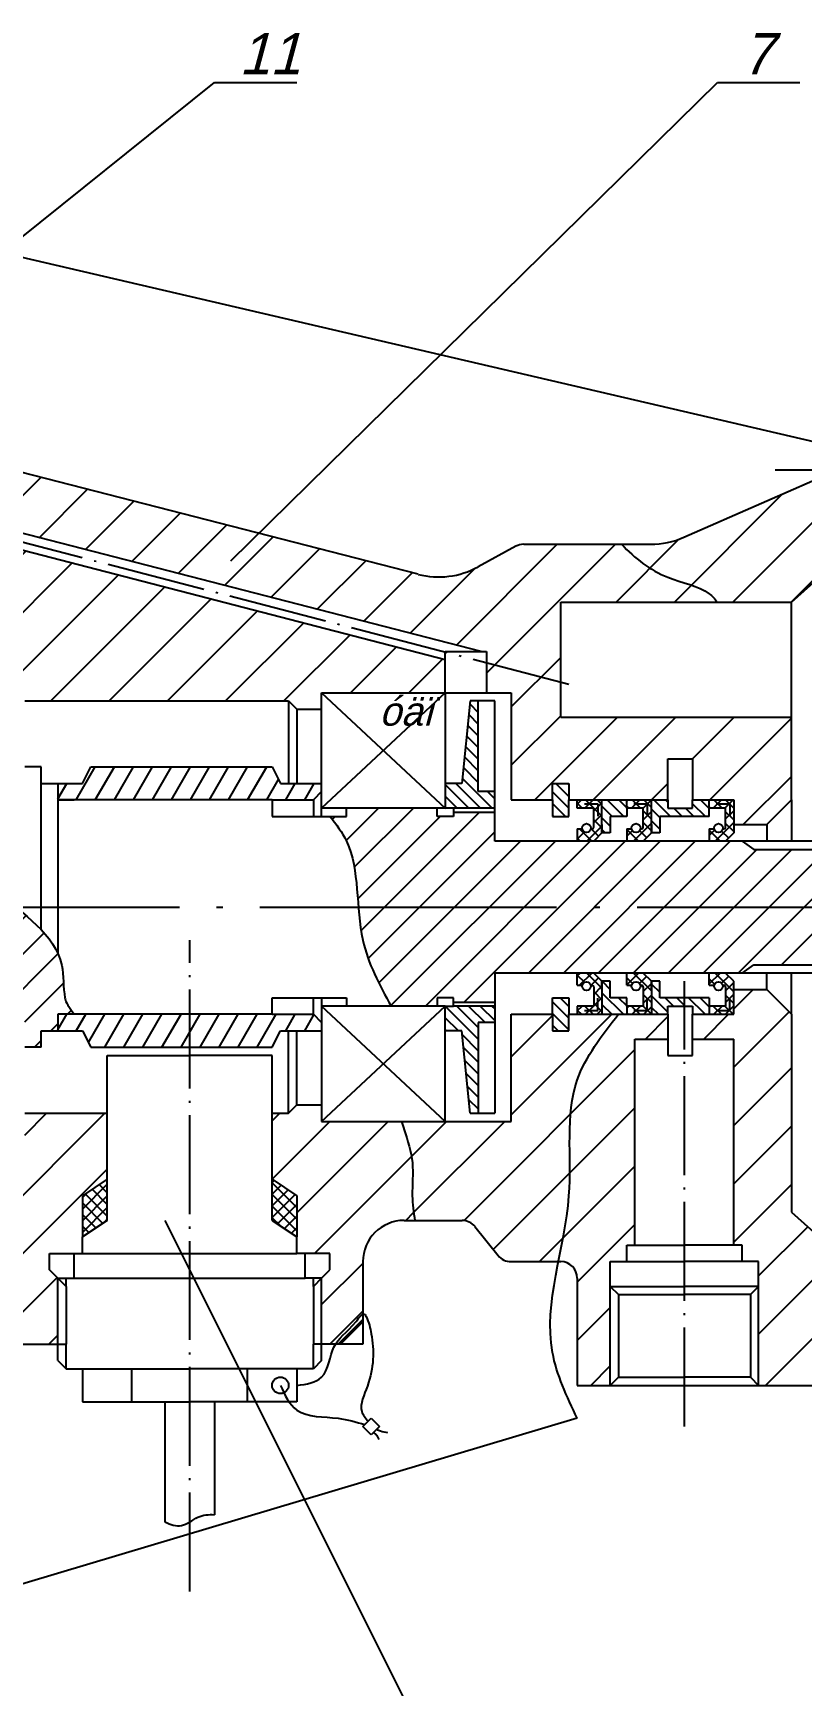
# Model space of a CAD drawing. Extents: x -1 to 839, y 2 to 596.
# Drawn here: x 258 to 351.3, y 205.5 to 406 of the extents above; entities that cross this region are included whole.
import ezdxf

# ---------------------------------------------------------------- set-up
doc = ezdxf.new("R2010")
doc.units = 0
doc.header["$MEASUREMENT"] = 0
doc.linetypes.add('ACAD_ISO04W100', pattern=[30.5, 24, -3, 0.5, -3])
doc.layers.get('0').update_dxf_attribs({"linetype": 'CONTINUOUS'})
doc.styles.add('CYRWIN', font='cyrwin.shx', dxfattribs={"oblique": 15, "height": 5})
pattern_1 = [(45, (20, 0), (-3.535534, 3.535534), [])]
pattern_2 = [(315, (0, 0), (0.7071068, 0.7071068), [])]

msp = doc.modelspace()

# ---------------------------------------------------------------- hatches: boundary and pattern name
at = {"linetype": 'ByBlock'}
h = msp.add_hatch(dxfattribs=at)
h.set_pattern_fill('U', color=5, scale=5, angle=45, style=0, pattern_type=0)
h.set_pattern_definition(pattern_1)
edge = h.paths.add_edge_path()
edge.add_line((229.78, 353.67), (229.4, 352.35))
edge.add_line((229.4, 352.35), (312.35, 331))
edge.add_line((312.35, 331), (313, 331))
edge.add_line((313, 331), (313, 329.6))
edge.add_line((313, 329.6), (322, 327.26))
edge.add_line((322, 327.26), (322, 337))
edge.add_line((322, 337), (350, 337))
edge.add_line((350, 337), (360, 346))
edge.add_line((360, 346), (374, 346))
edge.add_line((374, 346), (374, 349))
edge.add_line((374, 349), (363, 349))
edge.add_line((363, 349), (361, 349))
edge.add_line((361, 349), (361, 351))
edge.add_line((361, 351), (356, 351))
edge.add_line((356, 351), (354.44, 352.56))
edge.add_line((354.44, 352.56), (336.92, 344.85))
edge.add_arc((332.9, 354), 10, 270, 293.7495, ccw=False)
edge.add_line((332.9, 344), (317.51, 344))
edge.add_arc((317.51, 342), 2, 90, 118.6105)
edge.add_line((316.55, 343.76), (311.98, 341.26))
edge.add_arc((307.19, 350.04), 10, 255.564, 298.6105, ccw=False)
edge.add_line((304.7, 340.36), (239.24, 357.2))
edge.add_arc((240.49, 362.05), 5, 191.3099, 255.564, ccw=False)
edge.add_line((235.59, 361.07), (233.8, 369.98))
edge.add_arc((228.9, 369), 5, 11.3099, 64.583)
edge.add_spline(control_points=[(231.05, 373.52), (230.73, 372.99), (229.43, 371.1), (226.53, 368.55), (226.39, 363.37), (224.19, 361.03), (222.84, 359.77)], knot_values=[1.084873, 1.084873, 1.084873, 1.084873, 2.90959, 7.90959, 12.032696, 17.350947, 17.350947, 17.350947, 17.350947], degree=3, periodic=0)
edge.add_line((222.84, 359.77), (223.55, 355.29))
edge.add_line((223.55, 355.29), (229.78, 353.67))
h.paths.add_polyline_path([(374, 357), (374, 361), (362.69, 361, 0.366629), (360.72, 359.33), (360.44, 357.67, -0.152902), (359.09, 355), (361, 355), (361, 357), (363, 357)], flags=17)
h.paths.add_polyline_path([(228.86, 350.48), (228.47, 349.14), (224.37, 350.2), (225.93, 340.45), (230.13, 340.45), (230.13, 340.44), (232.45, 340.45), (233, 341), (234, 341), (234, 329.59), (240.59, 329.59), (241, 330), (243, 330), (243, 328), (257, 328), (257, 325), (289, 325), (290, 324), (293, 324), (293, 326), (308, 326), (308, 330)])
h.paths.add_polyline_path([(323, 315), (323, 313), (335, 313), (335, 318), (338, 318), (338, 313), (343, 313), (343, 310), (347, 310), (350, 313), (350, 323), (322, 323), (322, 327.26), (313, 329.6), (313, 326), (316, 326), (316, 313), (321, 313), (321, 315)])
edge = h.paths.add_edge_path()
edge.add_line((308, 274), (302.67, 274))
edge.add_spline(control_points=[(302.67, 274), (302.78, 273.67), (303.32, 272.03), (304.29, 269.07), (303.86, 265.31), (304.13, 262.99), (304.32, 262)], knot_values=[2.111841, 2.111841, 2.111841, 2.111841, 3.162278, 7.285383, 11.285383, 14.320433, 14.320433, 14.320433, 14.320433], degree=3, periodic=0)
edge.add_line((304.32, 262), (310.04, 262))
edge.add_arc((310.04, 260), 2, 38.6598, 90, ccw=False)
edge.add_line((311.6, 261.25), (314.4, 257.75))
edge.add_arc((315.96, 259), 2, 218.6598, 270)
edge.add_line((315.96, 257), (321.72, 257))
edge.add_spline(control_points=[(321.72, 257), (322.24, 259.63), (323.81, 267.06), (321.99, 278.04), (326.99, 284.43), (329, 287)], knot_values=[19.785352, 19.785352, 19.785352, 19.785352, 27.648977, 41.684646, 51.118627, 51.118627, 51.118627, 51.118627], degree=3, periodic=0)
edge.add_line((329, 287), (323, 287))
edge.add_line((323, 287), (323, 285))
edge.add_line((323, 285), (321, 285))
edge.add_line((321, 285), (321, 287))
edge.add_line((321, 287), (316, 287))
edge.add_line((316, 287), (316, 274))
edge.add_line((316, 274), (308, 274))
edge = h.paths.add_edge_path()
edge.add_spline(control_points=[(329, 287), (326.99, 284.43), (321.99, 278.04), (323.81, 267.06), (322.24, 259.63), (321.72, 257)], knot_values=[19.785352, 19.785352, 19.785352, 19.785352, 29.219333, 43.255002, 51.118627, 51.118627, 51.118627, 51.118627], degree=3, periodic=0)
edge.add_line((321.72, 257), (322, 257))
edge.add_arc((322, 255), 2, 0, 90, ccw=False)
edge.add_line((324, 255), (324, 242))
edge.add_line((324, 242), (328, 242))
edge.add_line((328, 242), (328, 254))
edge.add_line((328, 254), (328, 257))
edge.add_line((328, 257), (330, 257))
edge.add_line((330, 257), (330, 259))
edge.add_line((330, 259), (331, 259))
edge.add_line((331, 259), (331, 284))
edge.add_line((331, 284), (335, 284))
edge.add_line((335, 284), (335, 287))
edge.add_line((335, 287), (329, 287))
edge = h.paths.add_edge_path()
edge.add_line((343, 259), (344, 259))
edge.add_line((344, 259), (344, 257))
edge.add_line((344, 257), (346, 257))
edge.add_line((346, 257), (346, 254))
edge.add_line((346, 254), (346, 242))
edge.add_line((346, 242), (357.08, 242))
edge.add_spline(control_points=[(357.08, 242), (357.03, 242.33), (356.84, 244.65), (360, 248.55), (356, 252.38), (355.32, 255.35), (356.47, 257.18)], knot_values=[0.825187, 0.825187, 0.825187, 0.825187, 1.827978, 7.827978, 11.433529, 16.932898, 16.932898, 16.932898, 16.932898], degree=3, periodic=0)
edge.add_line((356.47, 257.18), (350, 263))
edge.add_line((350, 263), (350, 287))
edge.add_line((350, 287), (347, 290))
edge.add_line((347, 290), (343, 290))
edge.add_line((343, 290), (343, 287))
edge.add_line((343, 287), (338, 287))
edge.add_line((338, 287), (338, 284))
edge.add_line((338, 284), (343, 284))
edge.add_line((343, 284), (343, 259))
edge = h.paths.add_edge_path()
edge.add_line((360, 254), (356.47, 257.18))
edge.add_spline(control_points=[(356.47, 257.18), (355.32, 255.35), (356, 252.38), (359.25, 249.26), (358.35, 247), (357.9, 245.91)], knot_values=[0.825187, 0.825187, 0.825187, 0.825187, 6.324555, 9.930107, 13.111722, 13.111722, 13.111722, 13.111722], degree=3, periodic=0)
edge.add_arc((355.51, 241.51), 5, 44.2355, 61.4954, ccw=False)
edge.add_line((359.09, 245), (374, 245))
edge.add_line((374, 245), (374, 254))
edge.add_line((374, 254), (360, 254))
h = msp.add_hatch(dxfattribs=at)
h.set_pattern_fill('U', color=5, angle=315, style=0, pattern_type=0)
h.set_pattern_definition([(315, (-220, 0), (0.7071068, 0.7071068), [])])
h.paths.add_polyline_path([(312, 314), (312, 325), (311, 325), (310, 315), (308, 315), (308, 312), (309, 312), (314, 312), (314, 314)])
h.paths.add_polyline_path([(309, 288), (308, 288), (308, 285), (310, 285), (311, 275), (312, 275), (312, 286), (314, 286), (314, 288)])
h = msp.add_hatch(dxfattribs=at)
h.set_pattern_fill('U', color=5, scale=2, angle=60, style=0, pattern_type=0)
h.set_pattern_definition([(60, (-220, 0), (-1.732051, 1), [])])
h.paths.add_polyline_path([(287, 283), (288, 285), (293, 285), (293, 286), (292, 287), (287, 287), (261, 287), (261, 285), (264, 285), (265, 283)])
h.paths.add_polyline_path([(287, 313), (292, 313), (293, 314), (293, 315), (288, 315), (287, 317), (265, 317), (264, 315), (261, 315), (261, 313)])
h = msp.add_hatch(dxfattribs=at)
h.set_pattern_fill('U', color=5, angle=315, style=0, pattern_type=0)
h.set_pattern_definition(pattern_2)
h.paths.add_polyline_path([(323, 287), (323, 289), (321, 289), (321, 287), (321, 285), (323, 285)])
h.paths.add_polyline_path([(323, 313), (323, 315), (321, 315), (321, 313), (321, 311), (323, 311)])
h = msp.add_hatch(dxfattribs=at)
h.set_pattern_fill('U', color=5, scale=3, angle=45, style=0, pattern_type=0)
h.set_pattern_definition([(45, (-220, 0), (-2.12132, 2.12132), [])])
edge = h.paths.add_edge_path()
edge.add_line((358, 300), (359, 301))
edge.add_line((359, 301), (361, 301))
edge.add_line((361, 301), (364, 304))
edge.add_line((364, 304), (364, 307))
edge.add_line((364, 307), (345.4, 307))
edge.add_line((345.4, 307), (344, 308))
edge.add_line((344, 308), (314, 308))
edge.add_line((314, 308), (314, 311.53))
edge.add_line((314, 311.53), (309, 311.53))
edge.add_line((309, 311.53), (309, 311))
edge.add_line((309, 311), (307, 311))
edge.add_line((307, 311), (307, 312))
edge.add_line((307, 312), (296, 312))
edge.add_line((296, 312), (296, 311))
edge.add_line((296, 311), (293.97, 311))
edge.add_spline(control_points=[(293.97, 311), (294.79, 310.06), (297.06, 306.89), (297.24, 302.8), (297.47, 300)], knot_values=[4.101746, 4.101746, 4.101746, 4.101746, 7.81025, 16.014763, 16.014763, 16.014763, 16.014763], degree=3, periodic=0)
edge.add_line((297.47, 300), (358, 300))
edge = h.paths.add_edge_path()
edge.add_spline(control_points=[(297.47, 300), (297.58, 298.65), (298.01, 294.33), (299.99, 290.56), (301.43, 288)], knot_values=[16.014763, 16.014763, 16.014763, 16.014763, 19.975775, 28.688668, 28.688668, 28.688668, 28.688668], degree=3, periodic=0)
edge.add_line((301.43, 288), (307, 288))
edge.add_line((307, 288), (307, 289))
edge.add_line((307, 289), (309, 289))
edge.add_line((309, 289), (309, 288.47))
edge.add_line((309, 288.47), (314, 288.47))
edge.add_line((314, 288.47), (314, 292))
edge.add_line((314, 292), (344, 292))
edge.add_line((344, 292), (345.4, 293))
edge.add_line((345.4, 293), (364, 293))
edge.add_line((364, 293), (364, 296))
edge.add_line((364, 296), (361, 299))
edge.add_line((361, 299), (359, 299))
edge.add_line((359, 299), (358, 300))
edge.add_line((358, 300), (297.47, 300))
edge = h.paths.add_edge_path()
edge.add_spline(control_points=[(255.92, 300), (255.14, 300.65), (252.29, 302.99), (248.93, 307.04), (247.87, 311.24), (247.56, 313)], knot_values=[3.937179, 3.937179, 3.937179, 3.937179, 6.949525, 14.759774, 20.04214, 20.04214, 20.04214, 20.04214], degree=3, periodic=0)
edge.add_line((247.56, 313), (243, 313))
edge.add_line((243, 313), (243, 312))
edge.add_line((243, 312), (241, 312))
edge.add_line((241, 312), (241, 313))
edge.add_line((241, 313), (235, 313))
edge.add_line((235, 313), (235, 311))
edge.add_line((235, 311), (217, 311))
edge.add_line((217, 311), (217, 308))
edge.add_line((217, 308), (193, 308))
edge.add_line((193, 308), (193, 307))
edge.add_line((193, 307), (158.67, 304.81))
edge.add_line((158.67, 304.81), (157.99, 305))
edge.add_line((157.99, 305), (144, 305))
edge.add_line((144, 305), (144, 304))
edge.add_line((144, 304), (142, 304))
edge.add_line((142, 304), (141.49, 304.51))
edge.add_line((141.49, 304.51), (133, 304.51))
edge.add_line((133, 304.51), (133, 303))
edge.add_line((133, 303), (134, 302))
edge.add_line((134, 302), (187, 302))
edge.add_line((187, 302), (189, 300))
edge.add_line((189, 300), (255.92, 300))
edge = h.paths.add_edge_path()
edge.add_line((189, 300), (187, 298))
edge.add_line((187, 298), (134, 298))
edge.add_line((134, 298), (133, 297))
edge.add_line((133, 297), (133, 295.49))
edge.add_line((133, 295.49), (141.49, 295.49))
edge.add_line((141.49, 295.49), (142, 296))
edge.add_line((142, 296), (144, 296))
edge.add_line((144, 296), (144, 295))
edge.add_line((144, 295), (145, 295))
edge.add_line((145, 295), (157.99, 295))
edge.add_line((157.99, 295), (158.67, 295.19))
edge.add_line((158.67, 295.19), (193, 293))
edge.add_line((193, 293), (193, 292))
edge.add_line((193, 292), (217, 292))
edge.add_line((217, 292), (217, 289))
edge.add_line((217, 289), (235, 289))
edge.add_line((235, 289), (235, 287))
edge.add_line((235, 287), (241, 287))
edge.add_line((241, 287), (241, 288))
edge.add_line((241, 288), (243, 288))
edge.add_line((243, 288), (243, 287))
edge.add_line((243, 287), (257, 287))
edge.add_line((257, 287), (257, 283))
edge.add_line((257, 283), (259, 283))
edge.add_line((259, 283), (259, 285))
edge.add_line((259, 285), (261, 285))
edge.add_line((261, 285), (261, 287))
edge.add_line((261, 287), (263, 287))
edge.add_spline(control_points=[(263, 287), (262, 288.32), (261.62, 289.92), (261.94, 294.98), (258.45, 297.91), (255.92, 300)], knot_values=[20.04214, 20.04214, 20.04214, 20.04214, 21.123021, 25.246126, 34.961702, 34.961702, 34.961702, 34.961702], degree=3, periodic=0)
edge.add_line((255.92, 300), (189, 300))
h = msp.add_hatch(dxfattribs=at)
h.set_pattern_fill('U', color=5, angle=315, style=0, double=1, pattern_type=0)
h.set_pattern_definition([(315, (20, 0), (0.7071068, 0.7071068), []), (45, (20, 0), (-0.7071068, 0.7071068), [])])
h.paths.add_polyline_path([(327, 310), (327, 313), (324, 313), (324, 312), (326, 312), (326, 309.68, -0.414214), (325.8, 309.48), (325.65, 309.48, -0.816587), (324.61, 309.48), (324, 309.48), (324, 308), (326, 308), (327, 309)])
h.paths.add_polyline_path([(333, 309), (333, 310), (333, 313), (330, 313), (330, 312), (332, 312), (332, 309.68, -0.414214), (331.8, 309.48), (331.65, 309.48, -0.816587), (330.61, 309.48), (330, 309.48), (330, 308), (332, 308)])
h.paths.add_polyline_path([(343, 309), (343, 310), (343, 313), (340, 313), (340, 312), (342, 312), (342, 309.68, -0.414214), (341.8, 309.48), (341.65, 309.48, -0.816587), (340.61, 309.48), (340, 309.48), (340, 308), (342, 308)])
h = msp.add_hatch(dxfattribs=at)
h.set_pattern_fill('U', color=5, angle=315, style=0, pattern_type=0)
h.set_pattern_definition(pattern_2)
h.paths.add_polyline_path([(330, 312), (330, 313), (327, 313), (327, 309), (328, 309), (328, 311), (330, 311)])
h.paths.add_polyline_path([(330, 288), (330, 289), (328, 289), (328, 291), (327, 291), (327, 290), (327, 287), (330, 287)])
h.paths.add_polyline_path([(340, 288), (340, 289), (337, 289), (337, 288), (338, 288), (338, 287), (340, 287)])
h.paths.add_polyline_path([(337, 288), (337, 289), (334, 289), (334, 291), (333, 291), (333, 287), (335, 287), (335, 288)])
h.paths.add_polyline_path([(335, 312), (335, 313), (333, 313), (333, 309), (334, 309), (334, 311), (340, 311), (340, 312), (340, 313), (338, 313), (338, 312)])
h = msp.add_hatch(dxfattribs=at)
h.set_pattern_fill('U', color=5, angle=315, style=0, double=1, pattern_type=0)
h.set_pattern_definition([(45, (20, 600), (0.7071068, -0.7071068), []), (315, (20, 600), (-0.7071068, -0.7071068), [])])
h.paths.add_polyline_path([(327, 290), (327, 287), (324, 287), (324, 288), (326, 288), (326, 290.32, 0.414214), (325.8, 290.52), (325.65, 290.52, 0.816587), (324.61, 290.52), (324, 290.52), (324, 292), (326, 292), (327, 291)])
h.paths.add_polyline_path([(333, 291), (333, 290), (333, 287), (330, 287), (330, 288), (332, 288), (332, 290.32, 0.414214), (331.8, 290.52), (331.65, 290.52, 0.816587), (330.61, 290.52), (330, 290.52), (330, 292), (332, 292)])
h.paths.add_polyline_path([(343, 291), (343, 290), (343, 287), (340, 287), (340, 288), (342, 288), (342, 290.32, 0.414214), (341.8, 290.52), (341.65, 290.52, 0.816587), (340.61, 290.52), (340, 290.52), (340, 292), (342, 292)])
h = msp.add_hatch(dxfattribs=at)
h.set_pattern_fill('U', color=5, scale=5, angle=45, style=0, pattern_type=0)
h.set_pattern_definition(pattern_1)
edge = h.paths.add_edge_path()
edge.add_line((264, 265), (267, 267))
edge.add_line((267, 267), (267, 275))
edge.add_line((267, 275), (257, 275))
edge.add_line((257, 275), (257, 272))
edge.add_line((257, 272), (251.5, 272))
edge.add_spline(control_points=[(251.5, 272), (252.66, 269.68), (254.3, 266.08), (254.07, 262.42), (253.83, 261.12)], knot_values=[1.071873, 1.071873, 1.071873, 1.071873, 8.544004, 12.6348, 12.6348, 12.6348, 12.6348], degree=3, periodic=0)
edge.add_arc((251, 257), 5, 0, 55.5587, ccw=False)
edge.add_line((256, 257), (256, 247))
edge.add_line((256, 247), (261, 247))
edge.add_line((261, 247), (261, 255))
edge.add_line((261, 255), (260, 256))
edge.add_line((260, 256), (260, 258))
edge.add_line((260, 258), (264, 258))
edge.add_line((264, 258), (264, 260))
edge.add_line((264, 260), (264, 265))
edge = h.paths.add_edge_path()
edge.add_line((290, 265), (290, 260))
edge.add_line((290, 260), (290, 258))
edge.add_line((290, 258), (294, 258))
edge.add_line((294, 258), (294, 256))
edge.add_line((294, 256), (293, 255))
edge.add_line((293, 255), (293, 247))
edge.add_line((293, 247), (294, 247))
edge.add_line((294, 247), (298, 251))
edge.add_line((298, 251), (298, 257))
edge.add_arc((303, 257), 5, 90, 180, ccw=False)
edge.add_line((303, 262), (304.32, 262))
edge.add_spline(control_points=[(304.32, 262), (304.13, 262.99), (303.86, 265.31), (304.29, 269.07), (303.32, 272.03), (302.78, 273.67), (302.67, 274)], knot_values=[2.111841, 2.111841, 2.111841, 2.111841, 5.14689, 9.14689, 13.269996, 14.320433, 14.320433, 14.320433, 14.320433], degree=3, periodic=0)
edge.add_line((302.67, 274), (293, 274))
edge.add_line((293, 274), (293, 276))
edge.add_line((293, 276), (290, 276))
edge.add_line((290, 276), (289, 275))
edge.add_line((289, 275), (287, 275))
edge.add_line((287, 275), (287, 267))
edge.add_line((287, 267), (290, 265))
h.paths.add_polyline_path([(298, 247), (298, 250), (295, 247)], flags=17)
h = msp.add_hatch(dxfattribs=at)
h.set_pattern_fill('U', color=5, angle=45, style=0, double=1, pattern_type=0)
h.set_pattern_definition([(45, (-220, 0), (-0.7071068, 0.7071068), []), (135, (-220, 0), (-0.7071068, -0.7071068), [])])
h.paths.add_polyline_path([(267, 267), (264, 265), (264, 260), (267, 262)])
h.paths.add_polyline_path([(290, 265), (287, 267), (287, 262), (290, 260)])

# ---------------------------------------------------------------- linework, layer by layer
at = {"color": 5, "linetype": 'ByBlock'}
for p, q in [((214, 347), (280, 400)), ((280, 400), (290, 400)), ((282, 342), (341, 400)), ((341, 400), (351, 400)), ((274, 262), (310, 190))]:
    msp.add_line(p, q, dxfattribs=at)
at = {"color": 7, "linetype": 'ByBlock'}
for p, q in [((233.27, 384.25), (359, 355)), ((304.7, 340.36), (239.24, 357.2)), ((336.92, 344.85), (357.53, 353.91)), ((312.35, 331), (229.4, 352.35)), ((308, 330), (228.86, 350.48)), ((350, 337), (360, 346)), ((316.55, 343.76), (311.98, 341.26)), ((317.51, 344), (332.9, 344)), ((322, 323), (322, 337)), ((322, 337), (350, 337)), ((350, 313), (350, 337)), ((308, 326), (308, 331)), ((308, 331), (313, 331)), ((313, 331), (313, 326)), ((257, 325), (289, 325)), ((289, 325), (290, 324)), ((289, 325), (289, 315)), ((293, 311), (293, 326)), ((293, 326), (308, 326)), ((293, 326), (308, 312)), ((308, 326), (293, 312)), ((308, 326), (308, 312)), ((308, 326), (313, 326)), ((311, 325), (310, 315)), ((314, 325), (311, 325)), ((312, 314), (312, 325)), ((313, 326), (316, 326)), ((314, 312), (314, 325)), ((316, 326), (316, 313)), ((290, 324), (293, 324)), ((290, 324), (290, 315)), ((350, 323), (322, 323)), ((259, 317), (257, 317)), ((259, 297.25), (259, 317)), ((264, 315), (265, 317)), ((265, 317), (287, 317)), ((287, 317), (288, 315)), ((335, 313), (335, 318)), ((335, 318), (338, 318)), ((338, 318), (338, 313)), ((259, 315), (261, 315)), ((261, 315), (261, 294.41)), ((261, 315), (264, 315)), ((288, 315), (293, 315)), ((310, 315), (308, 315)), ((321, 313), (321, 315)), ((321, 315), (323, 315)), ((323, 315), (323, 313)), ((261, 313), (263, 313)), ((287, 313), (261, 313)), ((287, 313), (287, 311)), ((287, 313), (292, 313)), ((293, 314), (292, 313)), ((292, 313), (292, 311)), ((314, 314), (312, 314)), ((316, 313), (321, 313)), ((321, 313), (321, 311)), ((323, 313), (335, 313)), ((323, 311), (323, 313)), ((324, 312), (324, 313)), ((327, 309), (327, 313)), ((330, 312), (330, 313)), ((333, 309), (333, 313)), ((335, 313), (335, 312)), ((338, 313), (343, 313)), ((338, 312), (338, 313)), ((340, 312), (340, 313)), ((343, 313), (343, 310)), ((347, 310), (350, 313)), ((350, 313), (350, 308)), ((287, 311), (296, 311)), ((307, 312), (293, 312)), ((308, 312), (293, 312)), ((296, 311), (296, 312)), ((307, 311), (307, 312)), ((309, 311), (307, 311)), ((309, 312), (308, 312)), ((314, 312), (309, 312)), ((309, 312), (309, 311)), ((314, 308), (314, 312)), ((321, 311), (323, 311)), ((326, 312), (324, 312)), ((326, 309.68), (326, 312)), ((330, 311), (328, 311)), ((328, 311), (328, 309)), ((332, 312), (330, 312)), ((330, 312), (330, 311)), ((332, 309.68), (332, 312)), ((340, 311), (334, 311)), ((334, 311), (334, 309)), ((335, 312), (338, 312)), ((342, 312), (340, 312)), ((340, 311), (340, 312)), ((342, 309.68), (342, 312)), ((324, 309.48), (324.61, 309.48)), ((324, 309.48), (324, 308)), ((325.65, 309.48), (325.8, 309.48)), ((327, 309), (326, 308)), ((327, 310), (327, 309)), ((328, 309), (327, 309)), ((330, 309.48), (330.61, 309.48)), ((330, 309.48), (330, 308)), ((331.65, 309.48), (331.8, 309.48)), ((333, 309), (332, 308)), ((333, 310), (333, 309)), ((334, 309), (333, 309)), ((340, 309.48), (340, 308)), ((340, 309.48), (340.61, 309.48)), ((341.65, 309.48), (341.8, 309.48)), ((343, 309), (342, 308)), ((343, 310), (347, 310)), ((343, 310), (343, 309)), ((347, 310), (347, 308)), ((364, 308), (314, 308)), ((364, 292), (314, 292)), ((314, 292), (314, 288)), ((324, 290.52), (324, 292)), ((327, 291), (326, 292)), ((327, 291), (327, 287)), ((327, 290), (327, 291)), ((328, 291), (327, 291)), ((328, 289), (328, 291)), ((330, 290.52), (330, 292)), ((333, 291), (332, 292)), ((333, 290), (333, 291)), ((333, 291), (333, 287)), ((334, 291), (333, 291)), ((334, 289), (334, 291)), ((340, 290.52), (340, 292)), ((343, 291), (342, 292)), ((343, 290), (343, 291)), ((347, 290), (347, 292)), ((350, 287), (350, 292)), ((287, 289), (296, 289)), ((287, 287), (287, 289)), ((292, 287), (292, 289)), ((293, 289), (293, 274)), ((296, 289), (296, 288)), ((309, 289), (307, 289)), ((307, 289), (307, 288)), ((309, 288), (309, 289)), ((321, 287), (321, 289)), ((321, 289), (323, 289)), ((323, 289), (323, 287)), ((324, 290.52), (324.61, 290.52)), ((325.65, 290.52), (325.8, 290.52)), ((326, 290.32), (326, 288)), ((330, 289), (328, 289)), ((330, 290.52), (330.61, 290.52)), ((330, 288), (330, 289)), ((331.65, 290.52), (331.8, 290.52)), ((332, 290.32), (332, 288)), ((340, 289), (334, 289)), ((340, 290.52), (340.61, 290.52)), ((340, 289), (340, 288)), ((341.65, 290.52), (341.8, 290.52)), ((342, 290.32), (342, 288)), ((343, 287), (343, 290)), ((343, 290), (347, 290)), ((347, 290), (350, 287)), ((287, 287), (261, 287)), ((261, 287), (261, 285)), ((287, 287), (292, 287)), ((293, 286), (292, 287)), ((307, 288), (293, 288)), ((308, 274), (293, 288)), ((293, 274), (308, 288)), ((308, 288), (293, 288)), ((308, 274), (308, 288)), ((308, 288), (309, 288)), ((314, 288), (309, 288)), ((314, 288), (314, 275)), ((316, 274), (316, 287)), ((316, 287), (321, 287)), ((321, 287), (321, 285)), ((323, 287), (335, 287)), ((323, 285), (323, 287)), ((324, 288), (324, 287)), ((326, 288), (324, 288)), ((330, 288), (330, 287)), ((332, 288), (330, 288)), ((335, 288), (338, 288)), ((335, 287), (335, 288)), ((335, 287), (335, 282)), ((338, 288), (338, 287)), ((338, 287), (343, 287)), ((338, 282), (338, 287)), ((340, 288), (340, 287)), ((342, 288), (340, 288)), ((350, 287), (350, 263)), ((259, 285), (261, 285)), ((259, 283), (259, 285)), ((261, 285), (264, 285)), ((264, 285), (265, 283)), ((287, 283), (288, 285)), ((288, 285), (293, 285)), ((289, 275), (289, 285)), ((290, 276), (290, 285)), ((310, 285), (308, 285)), ((311, 275), (310, 285)), ((312, 286), (312, 275)), ((314, 286), (312, 286)), ((321, 285), (323, 285)), ((259, 283), (257, 283)), ((265, 283), (287, 283)), ((331, 259), (331, 284)), ((331, 284), (335, 284)), ((338, 284), (343, 284)), ((343, 259), (343, 284)), ((267, 262), (267, 282)), ((267, 282), (277, 282)), ((287, 282), (277, 282)), ((287, 262), (287, 282)), ((335, 282), (338, 282)), ((257, 275), (267, 275)), ((287, 275), (289, 275)), ((289, 275), (290, 276)), ((290, 276), (293, 276)), ((311, 275), (314, 275)), ((293, 274), (308, 274)), ((308, 274), (316, 274)), ((267, 267), (264, 265)), ((287, 267), (290, 265)), ((264, 265), (264, 260)), ((290, 265), (290, 260)), ((350, 263), (360, 254)), ((267, 262), (264, 260)), ((287, 262), (290, 260)), ((303, 262), (310.04, 262)), ((311.6, 261.25), (314.4, 257.75)), ((264, 258), (264, 260)), ((290, 258), (290, 260)), ((330, 257), (330, 259)), ((330, 259), (337, 259)), ((344, 259), (337, 259)), ((344, 257), (344, 259)), ((260, 256), (260, 258)), ((260, 258), (264, 258)), ((263, 255), (263, 258)), ((264, 258), (290, 258)), ((294, 258), (290, 258)), ((291, 255), (291, 258)), ((294, 256), (294, 258)), ((298, 257), (298, 247)), ((315.96, 257), (322, 257)), ((328, 257), (337, 257)), ((328, 254), (328, 257)), ((346, 257), (337, 257)), ((346, 254), (346, 257)), ((261, 255), (260, 256)), ((261, 245), (261, 255)), ((261, 255), (262, 254)), ((261, 255), (263, 255)), ((263, 255), (291, 255)), ((293, 255), (291, 255)), ((293, 255), (292, 254)), ((293, 255), (294, 256)), ((293, 245), (293, 255)), ((324, 255), (324, 242)), ((262, 254), (262, 247)), ((292, 254), (292, 247)), ((328, 254), (337, 254)), ((328, 254), (329, 253)), ((329, 253), (329, 243)), ((329, 253), (337, 253)), ((346, 254), (337, 254)), ((345, 253), (337, 253)), ((346, 254), (345, 253)), ((345, 253), (345, 243)), ((294, 247), (298, 251)), ((295, 247), (298, 250)), ((256, 247), (262, 247)), ((298, 247), (292, 247)), ((261, 245), (262, 244)), ((293, 245), (292, 244)), ((262, 244), (277, 244)), ((264, 244), (264, 240)), ((270, 240), (270, 244)), ((292, 244), (277, 244)), ((284, 240), (284, 244)), ((290, 244), (290, 240)), ((329, 243), (328, 242)), ((329, 243), (337, 243)), ((345, 243), (337, 243)), ((345, 243), (346, 242)), ((324, 242), (357.08, 242)), ((264, 240), (277, 240)), ((274, 240), (274, 225.44)), ((290, 240), (277, 240)), ((280, 240), (280, 226.31)), ((324, 238), (247.7, 215.21)), ((298, 237), (299, 238)), ((299, 236), (298, 237)), ((299, 238), (300, 237)), ((300, 237), (299, 236))]:
    msp.add_line(p, q, dxfattribs=at)
at = {"color": 5, "linetype": 'ACAD_ISO04W100', "ltscale": 0.5}
for p, q in [((323, 327), (223, 353)), ((417, 353), (348, 353)), ((277, 217), (277, 296)), ((337, 237), (337, 291))]:
    msp.add_line(p, q, dxfattribs=at)
at = {"color": 1, "linetype": 'ByBlock'}
for p, q in [((309, 311.53), (314, 311.53)), ((344, 308), (345.4, 307)), ((345.4, 307), (364, 307)), ((344, 292), (345.4, 293)), ((345.4, 293), (364, 293)), ((309, 288.47), (314, 288.47)), ((262, 254), (262, 255)), ((292, 254), (292, 255)), ((328, 242), (328, 254)), ((346, 242), (346, 254)), ((262, 244), (262, 247)), ((292, 244), (292, 247))]:
    msp.add_line(p, q, dxfattribs=at)
at = {"color": 3, "linetype": 'ByBlock'}
for p, q in [((324.87, 312.53), (326.49, 312.53)), ((326.49, 312.53), (326.49, 311.04)), ((330.87, 312.53), (332.49, 312.53)), ((332.49, 312.53), (332.49, 311.04)), ((340.87, 312.53), (342.49, 312.53)), ((342.49, 312.53), (342.49, 311.04)), ((326.49, 287.47), (326.49, 288.96)), ((332.49, 287.47), (332.49, 288.96)), ((342.49, 287.47), (342.49, 288.96)), ((324.87, 287.47), (326.49, 287.47)), ((330.87, 287.47), (332.49, 287.47)), ((340.87, 287.47), (342.49, 287.47))]:
    msp.add_line(p, q, dxfattribs=at)
at = {"color": 5, "linetype": 'ACAD_ISO04W100', "ltscale": 1.5}
msp.add_line((102.5, 300), (734.25, 300), dxfattribs=at)
at = {"color": 7, "linetype": 'ByBlock'}
for centre, radius in [((325.13, 309.59), 0.529), ((331.13, 309.59), 0.529), ((341.13, 309.59), 0.529), ((325.13, 290.41), 0.529), ((331.13, 290.41), 0.529), ((341.13, 290.41), 0.529), ((288, 242), 1)]:
    msp.add_circle(centre, radius, dxfattribs=at)
for centre, radius, start, end in [((332.9, 354), 10, 270, 293.7495), ((317.51, 342), 2, 90, 118.6105), ((307.19, 350.04), 10, 255.564, 298.6105), ((325.8, 309.68), 0.2, 270, 0), ((331.8, 309.68), 0.2, 270, 0), ((341.8, 309.68), 0.2, 270, 0), ((325.8, 290.32), 0.2, 0, 90), ((331.8, 290.32), 0.2, 0, 90), ((341.8, 290.32), 0.2, 0, 90), ((303, 257), 5, 90, 180), ((310.04, 260), 2, 38.6598, 90), ((315.96, 259), 2, 218.6598, 270), ((322, 255), 2, 0, 90)]:
    msp.add_arc(centre, radius, start, end, dxfattribs=at)
for points, knots in [([(329.38, 344), (331, 342.31), (334.18, 339.74), (339.23, 338.92), (340.69, 337.38), (340.97, 337)], [5.106378, 5.106378, 5.106378, 5.106378, 12.041595, 17.426759, 18.941368, 18.941368, 18.941368, 18.941368]), ([(247.56, 313), (247.87, 311.24), (248.93, 307.04), (254.32, 300.54), (262, 296), (261.62, 289.92), (262, 288.32), (263, 287)], [3.937179, 3.937179, 3.937179, 3.937179, 9.219544, 17.029794, 29.757716, 33.880822, 34.961702, 34.961702, 34.961702, 34.961702]), ([(293.97, 311), (294.79, 310.06), (297.82, 305.84), (296.73, 296.76), (299.99, 290.56), (301.43, 288)], [4.101746, 4.101746, 4.101746, 4.101746, 7.81025, 19.975775, 28.688668, 28.688668, 28.688668, 28.688668]), ([(302.67, 274), (302.78, 273.67), (303.32, 272.03), (304.29, 269.07), (303.86, 265.31), (304.13, 262.99), (304.32, 262)], [2.111841, 2.111841, 2.111841, 2.111841, 3.162278, 7.285383, 11.285383, 14.320433, 14.320433, 14.320433, 14.320433]), ([(290, 242), (291.16, 242.15), (293.75, 242.5), (294.12, 247.33), (296.28, 248.42), (298.1, 250.98), (298.71, 249.71), (299.39, 246.98), (299.33, 243.02), (297.34, 239.26), (298.31, 238.03), (298.65, 237.65)], [0, 0, 0, 0, 3.162278, 7.103518, 11.220982, 12.57947, 12.843967, 15.033977, 21.381505, 24.541024, 25.987108, 25.987108, 25.987108, 25.987108]), ([(288, 242), (288.55, 240.82), (289.88, 237.99), (294.53, 238.31), (297.2, 237.56), (298.24, 237.24)], [0, 0, 0, 0, 3.605551, 8.704571, 12.026123, 12.026123, 12.026123, 12.026123]), ([(299.67, 236.67), (299.83, 236.59), (300.24, 236.4), (300.7, 236.34), (300.99, 236.3)], [0.282094, 0.282094, 0.282094, 0.282094, 0.807166, 1.658782, 1.658782, 1.658782, 1.658782]), ([(299.29, 236.29), (299.42, 236.22), (299.71, 236), (299.84, 235.65), (299.92, 235.43)], [0.272354, 0.272354, 0.272354, 0.272354, 0.694967, 1.366924, 1.366924, 1.366924, 1.366924]), ([(274, 225.44), (274.68, 225.09), (276.06, 224.62), (277.93, 226.21), (279.31, 226.37), (280, 226.31)], [1.034548, 1.034548, 1.034548, 1.034548, 3.162278, 5.398346, 7.515651, 7.515651, 7.515651, 7.515651])]:
    msp.add_open_spline(points, degree=3, knots=knots, dxfattribs=at)
msp.add_spline([(324, 238), (321, 246), (323, 265), (324, 279), (329, 287)], degree=3, dxfattribs=at)

# ---------------------------------------------------------------- texts
at = {"color": 5, "linetype": 'ByBlock', "style": 'CYRWIN', "oblique": 15}
for s, p in [('11', (283, 401)), ('7', (344, 401))]:
    msp.add_text(s, height=5, dxfattribs=at).set_placement(p)
at = {"color": 5, "linetype": 'ByBlock', "ltscale": 0.25, "style": 'CYRWIN', "oblique": 15}
msp.add_text('óäï', height=3.5, dxfattribs=at).set_placement((300, 322))

doc.saveas('drawing.dxf')
